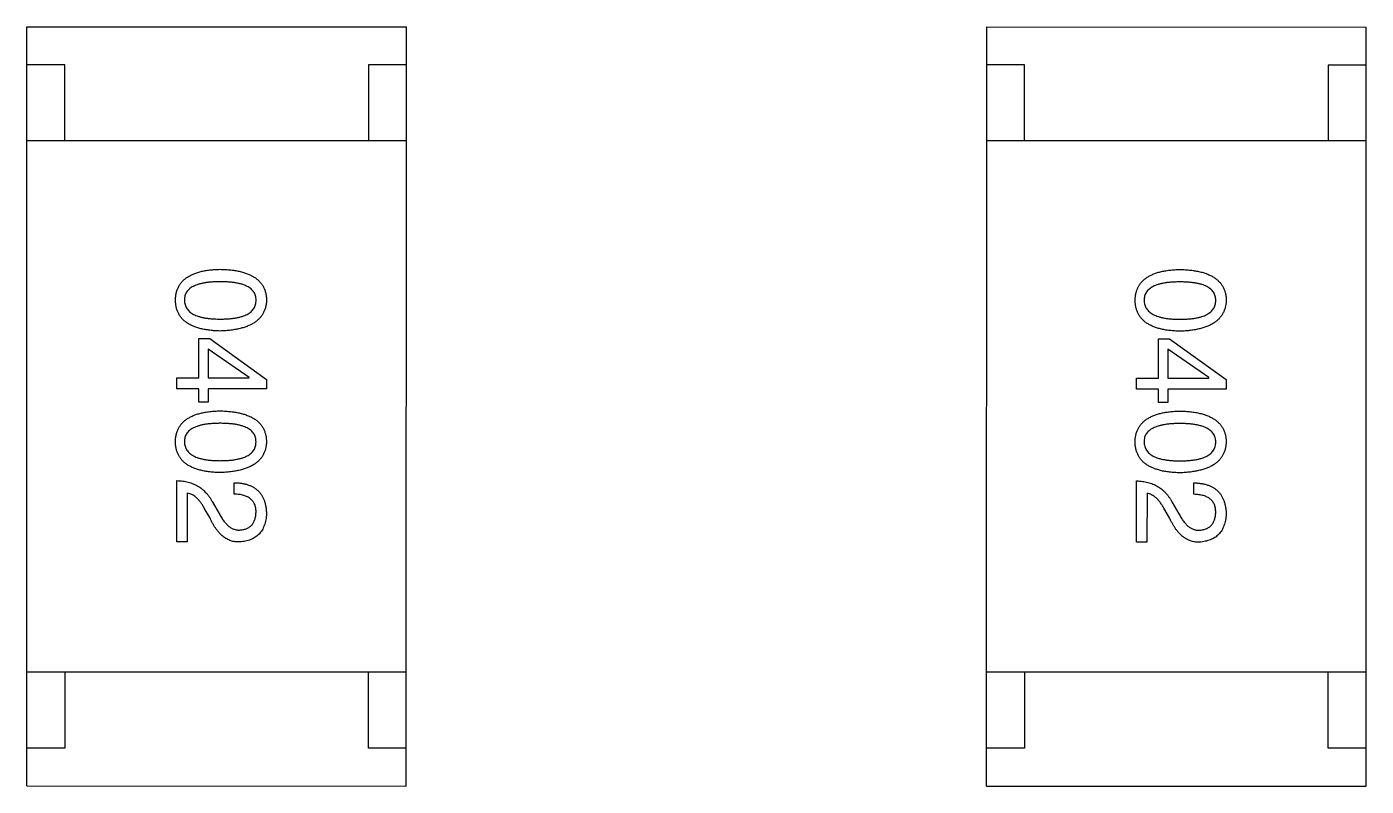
# Model space of a CAD drawing. Header units: inches. Extents: x -29 to 164, y -51 to 83.
# Drawn here: x 147.751 to 149.516, y 3.156 to 4.156 of the extents above; entities that cross this region are included whole.
import ezdxf

# ---------------------------------------------------------------- set-up
doc = ezdxf.new("R2010")
doc.units = ezdxf.units.IN
doc.header["$LTSCALE"] = 1.21
doc.header["$MEASUREMENT"] = 0
doc.layers.get('0').update_dxf_attribs({"linetype": 'CONTINUOUS'})

msp = doc.modelspace()

# ---------------------------------------------------------------- linework, layer by layer
at = {"color": 7, "linetype": 'Continuous'}
for p, q in [((147.7512, 3.1563), (147.7515, 4.1563)), ((147.7515, 4.1563), (148.2515, 4.1562)), ((148.2512, 3.1562), (148.2515, 4.1562)), ((149.0155, 3.1561), (149.0157, 4.1561)), ((149.0157, 4.1561), (149.5157, 4.156)), ((149.5155, 3.156), (149.5157, 4.156)), ((147.8014, 4.1063), (147.7514, 4.1063)), ((147.8014, 4.0063), (147.8014, 4.1063)), ((148.2514, 4.1062), (148.2014, 4.1063)), ((148.2014, 4.1063), (148.2014, 4.0063)), ((149.0657, 4.1061), (149.0157, 4.1061)), ((149.0656, 4.0061), (149.0657, 4.1061)), ((149.4657, 4.106), (149.4656, 4.006)), ((149.5157, 4.106), (149.4657, 4.106)), ((148.2514, 4.0062), (147.7514, 4.0063)), ((149.5156, 4.006), (149.0156, 4.0061)), ((147.9778, 3.6938), (147.9779, 3.7456)), ((147.9779, 3.7456), (147.9923, 3.7456)), ((147.9923, 3.7456), (148.067, 3.6918)), ((149.2421, 3.7454), (149.2565, 3.7454)), ((149.2421, 3.6936), (149.2421, 3.7454)), ((149.2565, 3.7454), (149.3312, 3.6916)), ((148.0441, 3.6945), (147.9903, 3.7319)), ((147.9903, 3.7319), (147.9903, 3.6938)), ((149.3083, 3.6942), (149.2545, 3.7316)), ((149.2545, 3.7316), (149.2545, 3.6936)), ((147.949, 3.6938), (147.9778, 3.6938)), ((147.949, 3.6794), (147.949, 3.6938)), ((147.9903, 3.6938), (148.0441, 3.6938)), ((148.0441, 3.6938), (148.0441, 3.6945)), ((148.067, 3.6918), (148.067, 3.6794)), ((149.2132, 3.6936), (149.2421, 3.6936)), ((149.2132, 3.6791), (149.2132, 3.6936)), ((149.2545, 3.6936), (149.3083, 3.6935)), ((149.3083, 3.6935), (149.3083, 3.6942)), ((149.3312, 3.6916), (149.3312, 3.6791)), ((147.9778, 3.6794), (147.949, 3.6794)), ((147.9778, 3.6617), (147.9778, 3.6794)), ((148.067, 3.6794), (147.9903, 3.6794)), ((147.9903, 3.6794), (147.9903, 3.6617)), ((149.2421, 3.6791), (149.2132, 3.6791)), ((149.2421, 3.6614), (149.2421, 3.6791)), ((149.3312, 3.6791), (149.2545, 3.6791)), ((149.2545, 3.6791), (149.2545, 3.6614)), ((147.9903, 3.6617), (147.9778, 3.6617)), ((149.2545, 3.6614), (149.2421, 3.6614)), ((147.9489, 3.4778), (147.949, 3.5585)), ((148.0244, 3.5407), (148.0244, 3.5558)), ((149.2132, 3.4775), (149.2132, 3.5582)), ((149.2886, 3.5405), (149.2886, 3.5555)), ((147.9627, 3.5421), (147.9627, 3.4778)), ((147.9955, 3.5309), (148.0047, 3.5152)), ((149.227, 3.5418), (149.2269, 3.4775)), ((149.2597, 3.5306), (149.2689, 3.5149)), ((147.9922, 3.5099), (147.985, 3.5224)), ((149.2565, 3.5097), (149.2492, 3.5221)), ((147.9627, 3.4778), (147.9489, 3.4778)), ((149.2269, 3.4775), (149.2132, 3.4775)), ((148.2513, 3.3062), (147.7513, 3.3063)), ((147.8013, 3.3063), (147.8013, 3.2063)), ((148.2013, 3.2063), (148.2013, 3.3063)), ((149.5155, 3.306), (149.0155, 3.3061)), ((149.0655, 3.3061), (149.0655, 3.2061)), ((149.4655, 3.206), (149.4655, 3.306)), ((147.8013, 3.2063), (147.7513, 3.2063)), ((148.2513, 3.2062), (148.2013, 3.2063)), ((149.0655, 3.2061), (149.0155, 3.2061)), ((149.5155, 3.206), (149.4655, 3.206)), ((147.7512, 3.1563), (148.2512, 3.1562)), ((149.0155, 3.1561), (149.5155, 3.156))]:
    msp.add_line(p, q, dxfattribs=at)
for points, knots in [([(147.947, 3.7963), (147.9471, 3.7979), (147.9473, 3.801), (147.948, 3.8055), (147.9492, 3.8097), (147.9509, 3.8136), (147.953, 3.8172), (147.9556, 3.8205), (147.9586, 3.8235), (147.9622, 3.8262), (147.9661, 3.8286), (147.9705, 3.8307), (147.9753, 3.8325), (147.9806, 3.834), (147.9863, 3.8352), (147.9925, 3.8361), (147.9991, 3.8367), (148.0037, 3.8368), (148.0061, 3.8369)], [0, 0, 0, 0, 0.059135, 0.115606, 0.169241, 0.221578, 0.273261, 0.324749, 0.377329, 0.431642, 0.488541, 0.548597, 0.612232, 0.680174, 0.752504, 0.829777, 0.912307, 1, 1, 1, 1]), ([(148.0061, 3.8369), (148.0085, 3.8368), (148.0132, 3.8367), (148.0201, 3.8361), (148.0265, 3.8352), (148.0324, 3.834), (148.0379, 3.8325), (148.0429, 3.8307), (148.0474, 3.8286), (148.0515, 3.8262), (148.0551, 3.8235), (148.0582, 3.8205), (148.0609, 3.8172), (148.0631, 3.8136), (148.0648, 3.8096), (148.0661, 3.8054), (148.0668, 3.8009), (148.067, 3.7978), (148.067, 3.7962)], [0, 0, 0, 0, 0.088823, 0.172287, 0.250296, 0.323438, 0.392244, 0.456221, 0.516635, 0.573871, 0.628, 0.680335, 0.731489, 0.782557, 0.834044, 0.886738, 0.942089, 1, 1, 1, 1]), ([(149.2113, 3.796), (149.2113, 3.7976), (149.2115, 3.8007), (149.2122, 3.8052), (149.2135, 3.8094), (149.2151, 3.8133), (149.2172, 3.8169), (149.2198, 3.8202), (149.2229, 3.8233), (149.2264, 3.8259), (149.2303, 3.8283), (149.2347, 3.8304), (149.2395, 3.8322), (149.2448, 3.8337), (149.2505, 3.8349), (149.2567, 3.8358), (149.2634, 3.8364), (149.2679, 3.8366), (149.2703, 3.8366)], [0, 0, 0, 0, 0.059135, 0.115606, 0.169241, 0.221578, 0.273261, 0.324749, 0.377329, 0.431642, 0.488541, 0.548597, 0.612232, 0.680174, 0.752504, 0.829777, 0.912307, 1, 1, 1, 1]), ([(149.2703, 3.8366), (149.2727, 3.8366), (149.2775, 3.8364), (149.2843, 3.8358), (149.2907, 3.8349), (149.2966, 3.8337), (149.3021, 3.8322), (149.3071, 3.8304), (149.3116, 3.8283), (149.3157, 3.8259), (149.3193, 3.8232), (149.3224, 3.8202), (149.3251, 3.8169), (149.3273, 3.8133), (149.329, 3.8094), (149.3303, 3.8052), (149.3311, 3.8007), (149.3312, 3.7976), (149.3313, 3.796)], [0, 0, 0, 0, 0.088823, 0.172287, 0.250296, 0.323438, 0.392244, 0.456221, 0.516635, 0.573871, 0.628, 0.680335, 0.731489, 0.782557, 0.834044, 0.886738, 0.942089, 1, 1, 1, 1]), ([(148.0061, 3.8205), (148.0042, 3.8205), (148.0005, 3.8205), (147.9951, 3.8202), (147.9901, 3.8197), (147.9855, 3.8191), (147.9813, 3.8182), (147.9774, 3.8172), (147.9739, 3.816), (147.9707, 3.8145), (147.9679, 3.8129), (147.9655, 3.8111), (147.9634, 3.8091), (147.9618, 3.8069), (147.9604, 3.8045), (147.9595, 3.8019), (147.959, 3.7992), (147.9589, 3.7972), (147.9589, 3.7963)], [0, 0, 0, 0, 0.096457, 0.187288, 0.27178, 0.350132, 0.423455, 0.491343, 0.554037, 0.612253, 0.666313, 0.717038, 0.764921, 0.811214, 0.856775, 0.902988, 0.950234, 1, 1, 1, 1]), ([(148.0533, 3.7962), (148.0532, 3.7972), (148.0532, 3.7991), (148.0526, 3.8019), (148.0517, 3.8045), (148.0504, 3.8069), (148.0487, 3.8091), (148.0467, 3.8111), (148.0442, 3.8129), (148.0414, 3.8145), (148.0383, 3.816), (148.0348, 3.8172), (148.0309, 3.8182), (148.0266, 3.8191), (148.022, 3.8197), (148.017, 3.8202), (148.0117, 3.8205), (148.008, 3.8205), (148.0061, 3.8205)], [0, 0, 0, 0, 0.049764, 0.097007, 0.143217, 0.188577, 0.235116, 0.282997, 0.333719, 0.387776, 0.445989, 0.508679, 0.576563, 0.649481, 0.728235, 0.812722, 0.903548, 1, 1, 1, 1]), ([(149.2703, 3.8203), (149.2684, 3.8202), (149.2647, 3.8202), (149.2593, 3.8199), (149.2544, 3.8195), (149.2497, 3.8188), (149.2455, 3.8179), (149.2416, 3.8169), (149.2381, 3.8157), (149.2349, 3.8143), (149.2321, 3.8127), (149.2297, 3.8109), (149.2277, 3.8089), (149.226, 3.8067), (149.2246, 3.8043), (149.2237, 3.8017), (149.2232, 3.7989), (149.2231, 3.797), (149.2231, 3.796)], [0, 0, 0, 0, 0.096457, 0.187288, 0.27178, 0.350132, 0.423455, 0.491343, 0.554037, 0.612253, 0.666313, 0.717038, 0.764921, 0.811214, 0.856775, 0.902988, 0.950234, 1, 1, 1, 1]), ([(149.3175, 3.796), (149.3175, 3.797), (149.3174, 3.7989), (149.3168, 3.8017), (149.3159, 3.8043), (149.3146, 3.8067), (149.3129, 3.8088), (149.3109, 3.8109), (149.3084, 3.8127), (149.3057, 3.8143), (149.3025, 3.8157), (149.299, 3.8169), (149.2951, 3.8179), (149.2909, 3.8188), (149.2862, 3.8194), (149.2812, 3.8199), (149.2759, 3.8202), (149.2722, 3.8202), (149.2703, 3.8203)], [0, 0, 0, 0, 0.049764, 0.097007, 0.143217, 0.188577, 0.235116, 0.282997, 0.333719, 0.387776, 0.445989, 0.508679, 0.576563, 0.649481, 0.728235, 0.812722, 0.903548, 1, 1, 1, 1]), ([(148.0061, 3.7556), (148.0037, 3.7557), (147.9991, 3.7558), (147.9925, 3.7565), (147.9863, 3.7573), (147.9806, 3.7586), (147.9753, 3.76), (147.9705, 3.7618), (147.9661, 3.7639), (147.9621, 3.7663), (147.9586, 3.769), (147.9556, 3.772), (147.953, 3.7753), (147.9509, 3.7789), (147.9492, 3.7829), (147.948, 3.7871), (147.9473, 3.7916), (147.9471, 3.7947), (147.947, 3.7963)], [0, 0, 0, 0, 0.08769, 0.170218, 0.24749, 0.319818, 0.387758, 0.451391, 0.511445, 0.568185, 0.622681, 0.67526, 0.726746, 0.778428, 0.830764, 0.884397, 0.940866, 1, 1, 1, 1]), ([(147.9589, 3.7963), (147.9589, 3.7953), (147.959, 3.7933), (147.9597, 3.7904), (147.9607, 3.7878), (147.962, 3.7853), (147.9637, 3.783), (147.9658, 3.781), (147.9682, 3.7791), (147.971, 3.7775), (147.9742, 3.776), (147.9777, 3.7748), (147.9815, 3.7737), (147.9858, 3.7728), (147.9903, 3.7722), (147.9953, 3.7717), (148.0005, 3.7714), (148.0042, 3.7714), (148.0061, 3.7713)], [0, 0, 0, 0, 0.050879, 0.099377, 0.146973, 0.193618, 0.240619, 0.289461, 0.34047, 0.395283, 0.453059, 0.515633, 0.582666, 0.655287, 0.732971, 0.815933, 0.905166, 1, 1, 1, 1]), ([(148.0061, 3.7713), (148.008, 3.7714), (148.0117, 3.7714), (148.017, 3.7717), (148.022, 3.7722), (148.0266, 3.7728), (148.0309, 3.7737), (148.0348, 3.7747), (148.0383, 3.776), (148.0414, 3.7775), (148.0442, 3.7791), (148.0467, 3.781), (148.0487, 3.783), (148.0504, 3.7853), (148.0517, 3.7878), (148.0526, 3.7904), (148.0532, 3.7933), (148.0532, 3.7952), (148.0533, 3.7962)], [0, 0, 0, 0, 0.095719, 0.185854, 0.269738, 0.347952, 0.420315, 0.487894, 0.550245, 0.608186, 0.662454, 0.713283, 0.761375, 0.808209, 0.854301, 0.901312, 0.949396, 1, 1, 1, 1]), ([(148.067, 3.7962), (148.067, 3.7947), (148.0668, 3.7916), (148.0659, 3.7872), (148.0646, 3.783), (148.0628, 3.7792), (148.0606, 3.7756), (148.0579, 3.7723), (148.0547, 3.7693), (148.0511, 3.7666), (148.0471, 3.7642), (148.0425, 3.7621), (148.0376, 3.7603), (148.0321, 3.7588), (148.0263, 3.7576), (148.0199, 3.7566), (148.0132, 3.7559), (148.0085, 3.7557), (148.0061, 3.7556)], [0, 0, 0, 0, 0.057415, 0.112361, 0.16496, 0.216437, 0.267441, 0.318839, 0.371478, 0.426325, 0.483626, 0.544235, 0.608673, 0.677374, 0.750405, 0.828394, 0.911525, 1, 1, 1, 1]), ([(149.2703, 3.7553), (149.2679, 3.7554), (149.2633, 3.7556), (149.2567, 3.7562), (149.2505, 3.7571), (149.2448, 3.7583), (149.2395, 3.7598), (149.2347, 3.7616), (149.2303, 3.7637), (149.2263, 3.766), (149.2229, 3.7687), (149.2198, 3.7718), (149.2172, 3.7751), (149.2151, 3.7787), (149.2135, 3.7826), (149.2122, 3.7868), (149.2115, 3.7913), (149.2113, 3.7944), (149.2113, 3.796)], [0, 0, 0, 0, 0.08769, 0.170218, 0.24749, 0.319818, 0.387758, 0.451391, 0.511445, 0.568185, 0.622681, 0.67526, 0.726746, 0.778428, 0.830764, 0.884397, 0.940866, 1, 1, 1, 1]), ([(149.2231, 3.796), (149.2231, 3.795), (149.2233, 3.793), (149.2239, 3.7902), (149.2249, 3.7875), (149.2262, 3.7851), (149.2279, 3.7828), (149.23, 3.7807), (149.2324, 3.7789), (149.2352, 3.7772), (149.2384, 3.7758), (149.2419, 3.7745), (149.2458, 3.7734), (149.25, 3.7726), (149.2545, 3.7719), (149.2595, 3.7714), (149.2648, 3.7711), (149.2684, 3.7711), (149.2703, 3.7711)], [0, 0, 0, 0, 0.050879, 0.099377, 0.146973, 0.193618, 0.240619, 0.289461, 0.34047, 0.395283, 0.453059, 0.515633, 0.582666, 0.655287, 0.732971, 0.815933, 0.905166, 1, 1, 1, 1]), ([(149.2703, 3.7711), (149.2722, 3.7711), (149.2759, 3.7711), (149.2812, 3.7714), (149.2862, 3.7719), (149.2908, 3.7726), (149.2951, 3.7734), (149.299, 3.7745), (149.3025, 3.7757), (149.3057, 3.7772), (149.3084, 3.7789), (149.3109, 3.7807), (149.3129, 3.7828), (149.3146, 3.785), (149.3159, 3.7875), (149.3168, 3.7902), (149.3174, 3.793), (149.3175, 3.795), (149.3175, 3.796)], [0, 0, 0, 0, 0.095719, 0.185854, 0.269738, 0.347952, 0.420315, 0.487894, 0.550245, 0.608186, 0.662454, 0.713283, 0.761375, 0.808209, 0.854301, 0.901312, 0.949396, 1, 1, 1, 1]), ([(149.3313, 3.796), (149.3312, 3.7944), (149.331, 3.7913), (149.3301, 3.7869), (149.3288, 3.7828), (149.3271, 3.7789), (149.3248, 3.7753), (149.3221, 3.772), (149.319, 3.7691), (149.3153, 3.7664), (149.3113, 3.764), (149.3068, 3.7618), (149.3018, 3.76), (149.2964, 3.7585), (149.2905, 3.7573), (149.2842, 3.7563), (149.2774, 3.7556), (149.2727, 3.7554), (149.2703, 3.7553)], [0, 0, 0, 0, 0.057415, 0.112361, 0.16496, 0.216437, 0.267441, 0.318839, 0.371478, 0.426325, 0.483626, 0.544235, 0.608673, 0.677374, 0.750405, 0.828394, 0.911525, 1, 1, 1, 1]), ([(147.947, 3.6097), (147.9471, 3.6113), (147.9472, 3.6144), (147.948, 3.6189), (147.9492, 3.6231), (147.9509, 3.6271), (147.953, 3.6307), (147.9556, 3.634), (147.9586, 3.637), (147.9621, 3.6397), (147.966, 3.6421), (147.9704, 3.6442), (147.9753, 3.646), (147.9806, 3.6474), (147.9863, 3.6487), (147.9925, 3.6495), (147.9991, 3.6502), (148.0037, 3.6503), (148.006, 3.6504)], [0, 0, 0, 0, 0.059135, 0.115606, 0.169241, 0.221578, 0.273261, 0.324749, 0.377329, 0.431642, 0.488541, 0.548597, 0.612232, 0.680174, 0.752504, 0.829777, 0.912307, 1, 1, 1, 1]), ([(148.006, 3.6504), (148.0085, 3.6503), (148.0132, 3.6501), (148.0201, 3.6495), (148.0264, 3.6487), (148.0324, 3.6474), (148.0378, 3.646), (148.0428, 3.6441), (148.0474, 3.6421), (148.0514, 3.6397), (148.055, 3.637), (148.0582, 3.634), (148.0608, 3.6307), (148.0631, 3.627), (148.0647, 3.6231), (148.066, 3.6189), (148.0668, 3.6144), (148.0669, 3.6113), (148.067, 3.6097)], [0, 0, 0, 0, 0.088823, 0.172287, 0.250296, 0.323438, 0.392244, 0.456221, 0.516635, 0.573871, 0.628, 0.680335, 0.731489, 0.782557, 0.834044, 0.886738, 0.942089, 1, 1, 1, 1]), ([(149.2112, 3.6095), (149.2113, 3.6111), (149.2114, 3.6142), (149.2122, 3.6187), (149.2134, 3.6229), (149.2151, 3.6268), (149.2172, 3.6304), (149.2198, 3.6337), (149.2228, 3.6367), (149.2263, 3.6394), (149.2303, 3.6418), (149.2347, 3.6439), (149.2395, 3.6457), (149.2448, 3.6472), (149.2505, 3.6484), (149.2567, 3.6493), (149.2633, 3.6499), (149.2679, 3.65), (149.2703, 3.6501)], [0, 0, 0, 0, 0.059135, 0.115606, 0.169241, 0.221578, 0.273261, 0.324749, 0.377329, 0.431642, 0.488541, 0.548597, 0.612232, 0.680174, 0.752504, 0.829777, 0.912307, 1, 1, 1, 1]), ([(149.2703, 3.6501), (149.2727, 3.65), (149.2774, 3.6499), (149.2843, 3.6493), (149.2907, 3.6484), (149.2966, 3.6472), (149.302, 3.6457), (149.307, 3.6439), (149.3116, 3.6418), (149.3156, 3.6394), (149.3193, 3.6367), (149.3224, 3.6337), (149.3251, 3.6304), (149.3273, 3.6268), (149.329, 3.6229), (149.3302, 3.6187), (149.331, 3.6142), (149.3312, 3.611), (149.3312, 3.6095)], [0, 0, 0, 0, 0.088823, 0.172287, 0.250296, 0.323438, 0.392244, 0.456221, 0.516635, 0.573871, 0.628, 0.680335, 0.731489, 0.782557, 0.834044, 0.886738, 0.942089, 1, 1, 1, 1]), ([(148.006, 3.634), (148.0041, 3.634), (148.0004, 3.6339), (147.9951, 3.6336), (147.9901, 3.6332), (147.9855, 3.6326), (147.9812, 3.6317), (147.9773, 3.6307), (147.9738, 3.6294), (147.9707, 3.628), (147.9679, 3.6264), (147.9654, 3.6246), (147.9634, 3.6226), (147.9617, 3.6204), (147.9604, 3.618), (147.9595, 3.6154), (147.9589, 3.6126), (147.9589, 3.6107), (147.9588, 3.6097)], [0, 0, 0, 0, 0.096457, 0.187288, 0.27178, 0.350132, 0.423455, 0.491343, 0.554037, 0.612253, 0.666313, 0.717038, 0.764921, 0.811214, 0.856775, 0.902988, 0.950234, 1, 1, 1, 1]), ([(148.0532, 3.6097), (148.0532, 3.6107), (148.0531, 3.6126), (148.0526, 3.6154), (148.0517, 3.618), (148.0504, 3.6204), (148.0487, 3.6226), (148.0466, 3.6246), (148.0442, 3.6264), (148.0414, 3.628), (148.0382, 3.6294), (148.0347, 3.6307), (148.0308, 3.6317), (148.0266, 3.6326), (148.022, 3.6332), (148.017, 3.6336), (148.0116, 3.6339), (148.0079, 3.634), (148.006, 3.634)], [0, 0, 0, 0, 0.049764, 0.097007, 0.143217, 0.188577, 0.235116, 0.282997, 0.333719, 0.387776, 0.445989, 0.508679, 0.576563, 0.649481, 0.728235, 0.812722, 0.903548, 1, 1, 1, 1]), ([(149.2703, 3.6337), (149.2683, 3.6337), (149.2647, 3.6337), (149.2593, 3.6334), (149.2543, 3.6329), (149.2497, 3.6323), (149.2455, 3.6314), (149.2416, 3.6304), (149.238, 3.6292), (149.2349, 3.6278), (149.2321, 3.6262), (149.2297, 3.6244), (149.2276, 3.6223), (149.226, 3.6201), (149.2246, 3.6178), (149.2237, 3.6152), (149.2232, 3.6124), (149.2231, 3.6105), (149.223, 3.6095)], [0, 0, 0, 0, 0.096457, 0.187288, 0.27178, 0.350132, 0.423455, 0.491343, 0.554037, 0.612253, 0.666313, 0.717038, 0.764921, 0.811214, 0.856775, 0.902988, 0.950234, 1, 1, 1, 1]), ([(149.3175, 3.6095), (149.3174, 3.6104), (149.3173, 3.6124), (149.3168, 3.6151), (149.3159, 3.6177), (149.3146, 3.6201), (149.3129, 3.6223), (149.3108, 3.6243), (149.3084, 3.6261), (149.3056, 3.6277), (149.3025, 3.6292), (149.299, 3.6304), (149.2951, 3.6314), (149.2908, 3.6323), (149.2862, 3.6329), (149.2812, 3.6334), (149.2759, 3.6337), (149.2722, 3.6337), (149.2703, 3.6337)], [0, 0, 0, 0, 0.049764, 0.097007, 0.143217, 0.188577, 0.235116, 0.282997, 0.333719, 0.387776, 0.445989, 0.508679, 0.576563, 0.649481, 0.728235, 0.812722, 0.903548, 1, 1, 1, 1]), ([(148.006, 3.5691), (148.0037, 3.5692), (147.9991, 3.5693), (147.9925, 3.5699), (147.9863, 3.5708), (147.9805, 3.572), (147.9753, 3.5735), (147.9704, 3.5753), (147.966, 3.5774), (147.9621, 3.5798), (147.9586, 3.5825), (147.9556, 3.5855), (147.953, 3.5888), (147.9508, 3.5924), (147.9492, 3.5963), (147.948, 3.6005), (147.9472, 3.6051), (147.9471, 3.6082), (147.947, 3.6097)], [0, 0, 0, 0, 0.08769, 0.170218, 0.24749, 0.319818, 0.387758, 0.451391, 0.511445, 0.568185, 0.622681, 0.67526, 0.726746, 0.778428, 0.830764, 0.884397, 0.940866, 1, 1, 1, 1]), ([(147.9588, 3.6097), (147.9589, 3.6087), (147.959, 3.6068), (147.9596, 3.6039), (147.9606, 3.6013), (147.962, 3.5988), (147.9637, 3.5965), (147.9658, 3.5945), (147.9682, 3.5926), (147.971, 3.591), (147.9741, 3.5895), (147.9776, 3.5882), (147.9815, 3.5872), (147.9857, 3.5863), (147.9903, 3.5856), (147.9952, 3.5852), (148.0005, 3.5849), (148.0041, 3.5848), (148.006, 3.5848)], [0, 0, 0, 0, 0.050879, 0.099377, 0.146973, 0.193618, 0.240619, 0.289461, 0.34047, 0.395283, 0.453059, 0.515633, 0.582666, 0.655287, 0.732971, 0.815933, 0.905166, 1, 1, 1, 1]), ([(148.006, 3.5848), (148.0079, 3.5848), (148.0116, 3.5849), (148.017, 3.5852), (148.022, 3.5856), (148.0266, 3.5863), (148.0308, 3.5872), (148.0347, 3.5882), (148.0382, 3.5895), (148.0414, 3.5909), (148.0442, 3.5926), (148.0466, 3.5945), (148.0487, 3.5965), (148.0504, 3.5988), (148.0517, 3.6012), (148.0526, 3.6039), (148.0531, 3.6068), (148.0532, 3.6087), (148.0532, 3.6097)], [0, 0, 0, 0, 0.095719, 0.185854, 0.269738, 0.347952, 0.420315, 0.487894, 0.550245, 0.608186, 0.662454, 0.713283, 0.761375, 0.808209, 0.854301, 0.901312, 0.949396, 1, 1, 1, 1]), ([(148.067, 3.6097), (148.0669, 3.6082), (148.0667, 3.6051), (148.0659, 3.6007), (148.0645, 3.5965), (148.0628, 3.5926), (148.0606, 3.5891), (148.0579, 3.5858), (148.0547, 3.5828), (148.0511, 3.5801), (148.047, 3.5777), (148.0425, 3.5756), (148.0375, 3.5738), (148.0321, 3.5723), (148.0262, 3.571), (148.0199, 3.5701), (148.0131, 3.5694), (148.0084, 3.5692), (148.006, 3.5691)], [0, 0, 0, 0, 0.057415, 0.112361, 0.16496, 0.216437, 0.267441, 0.318839, 0.371478, 0.426325, 0.483626, 0.544235, 0.608673, 0.677374, 0.750405, 0.828394, 0.911525, 1, 1, 1, 1]), ([(149.2702, 3.5688), (149.2679, 3.5689), (149.2633, 3.5691), (149.2567, 3.5697), (149.2505, 3.5705), (149.2448, 3.5718), (149.2395, 3.5733), (149.2346, 3.5751), (149.2303, 3.5771), (149.2263, 3.5795), (149.2228, 3.5822), (149.2198, 3.5852), (149.2172, 3.5885), (149.2151, 3.5922), (149.2134, 3.5961), (149.2122, 3.6003), (149.2114, 3.6048), (149.2113, 3.6079), (149.2112, 3.6095)], [0, 0, 0, 0, 0.08769, 0.170218, 0.24749, 0.319818, 0.387758, 0.451391, 0.511445, 0.568185, 0.622681, 0.67526, 0.726746, 0.778428, 0.830764, 0.884397, 0.940866, 1, 1, 1, 1]), ([(149.223, 3.6095), (149.2231, 3.6085), (149.2232, 3.6065), (149.2238, 3.6036), (149.2248, 3.601), (149.2262, 3.5985), (149.2279, 3.5963), (149.23, 3.5942), (149.2324, 3.5924), (149.2352, 3.5907), (149.2383, 3.5892), (149.2418, 3.588), (149.2457, 3.5869), (149.2499, 3.5861), (149.2545, 3.5854), (149.2594, 3.5849), (149.2647, 3.5846), (149.2684, 3.5846), (149.2702, 3.5846)], [0, 0, 0, 0, 0.050879, 0.099377, 0.146973, 0.193618, 0.240619, 0.289461, 0.34047, 0.395283, 0.453059, 0.515633, 0.582666, 0.655287, 0.732971, 0.815933, 0.905166, 1, 1, 1, 1]), ([(149.2702, 3.5846), (149.2721, 3.5846), (149.2758, 3.5846), (149.2812, 3.5849), (149.2862, 3.5854), (149.2908, 3.586), (149.2951, 3.5869), (149.2989, 3.588), (149.3025, 3.5892), (149.3056, 3.5907), (149.3084, 3.5924), (149.3108, 3.5942), (149.3129, 3.5963), (149.3146, 3.5985), (149.3159, 3.601), (149.3168, 3.6036), (149.3173, 3.6065), (149.3174, 3.6085), (149.3175, 3.6095)], [0, 0, 0, 0, 0.095719, 0.185854, 0.269738, 0.347952, 0.420315, 0.487894, 0.550245, 0.608186, 0.662454, 0.713283, 0.761375, 0.808209, 0.854301, 0.901312, 0.949396, 1, 1, 1, 1]), ([(149.3312, 3.6095), (149.3311, 3.6079), (149.3309, 3.6048), (149.3301, 3.6004), (149.3288, 3.5962), (149.327, 3.5924), (149.3248, 3.5888), (149.3221, 3.5855), (149.3189, 3.5825), (149.3153, 3.5798), (149.3112, 3.5774), (149.3067, 3.5753), (149.3017, 3.5735), (149.2963, 3.572), (149.2904, 3.5708), (149.2841, 3.5698), (149.2773, 3.5691), (149.2727, 3.5689), (149.2702, 3.5688)], [0, 0, 0, 0, 0.057415, 0.112361, 0.16496, 0.216437, 0.267441, 0.318839, 0.371478, 0.426325, 0.483626, 0.544235, 0.608673, 0.677374, 0.750405, 0.828394, 0.911525, 1, 1, 1, 1]), ([(147.949, 3.5585), (147.9503, 3.5584), (147.9529, 3.5583), (147.9567, 3.5579), (147.9604, 3.5573), (147.9639, 3.5565), (147.9673, 3.5555), (147.9706, 3.5543), (147.9737, 3.5529), (147.9767, 3.5513), (147.9795, 3.5495), (147.9822, 3.5474), (147.9848, 3.5452), (147.9872, 3.5427), (147.9895, 3.5401), (147.9917, 3.5372), (147.9937, 3.5342), (147.9949, 3.532), (147.9955, 3.5309)], [0, 0, 0, 0, 0.069512, 0.136307, 0.201431, 0.265186, 0.327322, 0.388242, 0.448098, 0.507757, 0.566952, 0.626243, 0.686026, 0.745963, 0.807549, 0.869906, 0.934172, 1, 1, 1, 1]), ([(148.0244, 3.5558), (148.026, 3.5558), (148.0293, 3.5556), (148.034, 3.5551), (148.0384, 3.5543), (148.0425, 3.5531), (148.0463, 3.5516), (148.0497, 3.5499), (148.0529, 3.5478), (148.0557, 3.5454), (148.0583, 3.5427), (148.0605, 3.5396), (148.0623, 3.5363), (148.0639, 3.5327), (148.0652, 3.5287), (148.0661, 3.5245), (148.0668, 3.5199), (148.0669, 3.5168), (148.067, 3.5151)], [0, 0, 0, 0, 0.074935, 0.145873, 0.212498, 0.27598, 0.33603, 0.394042, 0.450372, 0.505546, 0.560812, 0.616481, 0.673265, 0.732328, 0.7938, 0.858943, 0.92718, 1, 1, 1, 1]), ([(149.2132, 3.5582), (149.2145, 3.5581), (149.2171, 3.558), (149.2209, 3.5576), (149.2246, 3.5571), (149.2281, 3.5563), (149.2315, 3.5553), (149.2348, 3.554), (149.2379, 3.5526), (149.2409, 3.551), (149.2438, 3.5492), (149.2465, 3.5471), (149.249, 3.5449), (149.2515, 3.5424), (149.2538, 3.5398), (149.2559, 3.5369), (149.2579, 3.5339), (149.2591, 3.5317), (149.2597, 3.5306)], [0, 0, 0, 0, 0.069512, 0.136307, 0.201431, 0.265186, 0.327322, 0.388242, 0.448098, 0.507757, 0.566952, 0.626243, 0.686026, 0.745963, 0.807549, 0.869906, 0.934172, 1, 1, 1, 1]), ([(149.2886, 3.5555), (149.2903, 3.5555), (149.2935, 3.5554), (149.2982, 3.5548), (149.3026, 3.554), (149.3067, 3.5528), (149.3105, 3.5514), (149.314, 3.5496), (149.3171, 3.5475), (149.3199, 3.5451), (149.3225, 3.5424), (149.3247, 3.5394), (149.3266, 3.536), (149.3281, 3.5324), (149.3294, 3.5284), (149.3303, 3.5242), (149.331, 3.5196), (149.3311, 3.5165), (149.3312, 3.5149)], [0, 0, 0, 0, 0.074935, 0.145873, 0.212498, 0.27598, 0.33603, 0.394042, 0.450372, 0.505546, 0.560812, 0.616481, 0.673265, 0.732328, 0.7938, 0.858943, 0.92718, 1, 1, 1, 1]), ([(147.985, 3.5224), (147.9842, 3.5238), (147.9826, 3.5265), (147.9801, 3.5302), (147.9774, 3.5334), (147.9746, 3.5361), (147.9718, 3.5384), (147.9689, 3.5401), (147.9659, 3.5414), (147.9638, 3.5418), (147.9627, 3.5421)], [0, 0, 0, 0, 0.158292, 0.304606, 0.440272, 0.565336, 0.681745, 0.791834, 0.896966, 1, 1, 1, 1]), ([(148.0532, 3.5171), (148.0532, 3.5181), (148.0532, 3.5199), (148.0528, 3.5225), (148.0523, 3.5249), (148.0515, 3.5272), (148.0504, 3.5293), (148.0492, 3.5312), (148.0477, 3.533), (148.046, 3.5345), (148.0441, 3.536), (148.0419, 3.5372), (148.0395, 3.5382), (148.037, 3.5391), (148.0341, 3.5398), (148.0311, 3.5403), (148.0278, 3.5406), (148.0255, 3.5407), (148.0244, 3.5407)], [0, 0, 0, 0, 0.065945, 0.127767, 0.186553, 0.242898, 0.297728, 0.351599, 0.404854, 0.459191, 0.515338, 0.573322, 0.634405, 0.698538, 0.767039, 0.84022, 0.917406, 1, 1, 1, 1]), ([(149.2492, 3.5221), (149.2484, 3.5235), (149.2469, 3.5262), (149.2443, 3.5299), (149.2416, 3.5332), (149.2389, 3.5359), (149.236, 3.5381), (149.2331, 3.5399), (149.2301, 3.5412), (149.228, 3.5416), (149.227, 3.5418)], [0, 0, 0, 0, 0.158292, 0.304606, 0.440272, 0.565336, 0.681745, 0.791834, 0.896966, 1, 1, 1, 1]), ([(149.3174, 3.5169), (149.3174, 3.5178), (149.3174, 3.5196), (149.317, 3.5222), (149.3165, 3.5247), (149.3157, 3.5269), (149.3147, 3.529), (149.3134, 3.531), (149.312, 3.5327), (149.3102, 3.5343), (149.3083, 3.5357), (149.3062, 3.5369), (149.3038, 3.5379), (149.3012, 3.5388), (149.2983, 3.5395), (149.2953, 3.54), (149.292, 3.5403), (149.2898, 3.5404), (149.2886, 3.5405)], [0, 0, 0, 0, 0.065945, 0.127767, 0.186553, 0.242898, 0.297728, 0.351599, 0.404854, 0.459191, 0.515338, 0.573322, 0.634405, 0.698538, 0.767039, 0.84022, 0.917406, 1, 1, 1, 1]), ([(148.0047, 3.5152), (148.0052, 3.5142), (148.0061, 3.5124), (148.0077, 3.5098), (148.0092, 3.5074), (148.0108, 3.5052), (148.0124, 3.5032), (148.0141, 3.5014), (148.0157, 3.4997), (148.0175, 3.4983), (148.0192, 3.497), (148.021, 3.4959), (148.0228, 3.4951), (148.0246, 3.4943), (148.0265, 3.4939), (148.0284, 3.4935), (148.0303, 3.4934), (148.0316, 3.4935), (148.0322, 3.4935)], [0, 0, 0, 0, 0.084365, 0.165386, 0.24176, 0.314729, 0.38433, 0.449952, 0.513164, 0.5734, 0.630824, 0.68644, 0.740136, 0.792605, 0.844515, 0.896112, 0.947763, 1, 1, 1, 1]), ([(148.067, 3.5151), (148.0669, 3.5137), (148.0667, 3.5109), (148.0661, 3.5069), (148.0652, 3.5031), (148.0641, 3.4996), (148.0628, 3.4963), (148.0612, 3.4933), (148.0593, 3.4906), (148.0572, 3.4881), (148.0549, 3.4858), (148.0523, 3.4839), (148.0494, 3.4822), (148.0463, 3.4808), (148.043, 3.4796), (148.0394, 3.4787), (148.0356, 3.4781), (148.0329, 3.4779), (148.0316, 3.4778)], [0, 0, 0, 0, 0.074847, 0.14558, 0.212628, 0.276599, 0.337792, 0.396608, 0.453638, 0.509854, 0.565589, 0.621545, 0.678777, 0.737222, 0.798388, 0.862259, 0.929312, 1, 1, 1, 1]), ([(148.0322, 3.4935), (148.0331, 3.4936), (148.0347, 3.4937), (148.037, 3.4941), (148.0391, 3.4947), (148.0412, 3.4954), (148.043, 3.4963), (148.0447, 3.4974), (148.0463, 3.4987), (148.0477, 3.5), (148.0489, 3.5016), (148.05, 3.5033), (148.0509, 3.5053), (148.0517, 3.5073), (148.0523, 3.5095), (148.0528, 3.5119), (148.0531, 3.5145), (148.0532, 3.5162), (148.0532, 3.5171)], [0, 0, 0, 0, 0.069456, 0.136175, 0.198596, 0.258993, 0.316838, 0.37342, 0.428889, 0.48454, 0.540119, 0.597644, 0.65702, 0.718534, 0.783117, 0.851564, 0.923888, 1, 1, 1, 1]), ([(149.2689, 3.5149), (149.2694, 3.514), (149.2704, 3.5122), (149.2719, 3.5096), (149.2734, 3.5072), (149.275, 3.505), (149.2766, 3.5029), (149.2783, 3.5011), (149.2799, 3.4994), (149.2817, 3.498), (149.2834, 3.4967), (149.2852, 3.4957), (149.287, 3.4948), (149.2888, 3.4941), (149.2907, 3.4936), (149.2926, 3.4933), (149.2945, 3.4931), (149.2958, 3.4932), (149.2965, 3.4933)], [0, 0, 0, 0, 0.084365, 0.165386, 0.24176, 0.314729, 0.38433, 0.449952, 0.513164, 0.5734, 0.630824, 0.68644, 0.740136, 0.792605, 0.844515, 0.896112, 0.947763, 1, 1, 1, 1]), ([(149.3312, 3.5149), (149.3311, 3.5134), (149.3309, 3.5107), (149.3303, 3.5066), (149.3294, 3.5028), (149.3283, 3.4993), (149.327, 3.496), (149.3254, 3.493), (149.3235, 3.4903), (149.3214, 3.4878), (149.3191, 3.4856), (149.3165, 3.4836), (149.3136, 3.4819), (149.3105, 3.4805), (149.3072, 3.4794), (149.3036, 3.4785), (149.2998, 3.4778), (149.2971, 3.4776), (149.2958, 3.4775)], [0, 0, 0, 0, 0.074847, 0.14558, 0.212628, 0.276599, 0.337792, 0.396608, 0.453638, 0.509854, 0.565589, 0.621545, 0.678777, 0.737222, 0.798388, 0.862259, 0.929312, 1, 1, 1, 1]), ([(149.2965, 3.4933), (149.2973, 3.4933), (149.2989, 3.4935), (149.3012, 3.4939), (149.3034, 3.4945), (149.3054, 3.4952), (149.3072, 3.4961), (149.309, 3.4971), (149.3105, 3.4984), (149.3119, 3.4998), (149.3131, 3.5014), (149.3142, 3.5031), (149.3151, 3.505), (149.3159, 3.507), (149.3165, 3.5093), (149.317, 3.5116), (149.3173, 3.5142), (149.3174, 3.516), (149.3174, 3.5169)], [0, 0, 0, 0, 0.069456, 0.136175, 0.198596, 0.258993, 0.316838, 0.37342, 0.428889, 0.48454, 0.540119, 0.597644, 0.65702, 0.718534, 0.783117, 0.851564, 0.923888, 1, 1, 1, 1]), ([(148.0316, 3.4778), (148.0306, 3.4778), (148.0286, 3.4777), (148.0257, 3.478), (148.0228, 3.4785), (148.02, 3.4792), (148.0173, 3.4803), (148.0146, 3.4817), (148.012, 3.4833), (148.0096, 3.4852), (148.0071, 3.4873), (148.0048, 3.4897), (148.0025, 3.4924), (148.0003, 3.4954), (147.9981, 3.4986), (147.9961, 3.5021), (147.9941, 3.5059), (147.9929, 3.5086), (147.9922, 3.5099)], [0, 0, 0, 0, 0.055083, 0.109453, 0.162685, 0.21614, 0.26961, 0.324284, 0.380202, 0.437433, 0.497084, 0.559152, 0.624288, 0.692446, 0.763862, 0.838743, 0.917269, 1, 1, 1, 1]), ([(149.2958, 3.4775), (149.2948, 3.4775), (149.2928, 3.4774), (149.2899, 3.4777), (149.287, 3.4782), (149.2842, 3.479), (149.2815, 3.4801), (149.2788, 3.4814), (149.2763, 3.483), (149.2738, 3.4849), (149.2714, 3.487), (149.269, 3.4895), (149.2667, 3.4922), (149.2645, 3.4951), (149.2624, 3.4984), (149.2603, 3.5019), (149.2583, 3.5056), (149.2571, 3.5083), (149.2565, 3.5097)], [0, 0, 0, 0, 0.055083, 0.109453, 0.162685, 0.21614, 0.26961, 0.324284, 0.380202, 0.437433, 0.497084, 0.559152, 0.624288, 0.692446, 0.763862, 0.838743, 0.917269, 1, 1, 1, 1])]:
    msp.add_open_spline(points, degree=3, knots=knots, dxfattribs=at)

doc.saveas('drawing.dxf')
